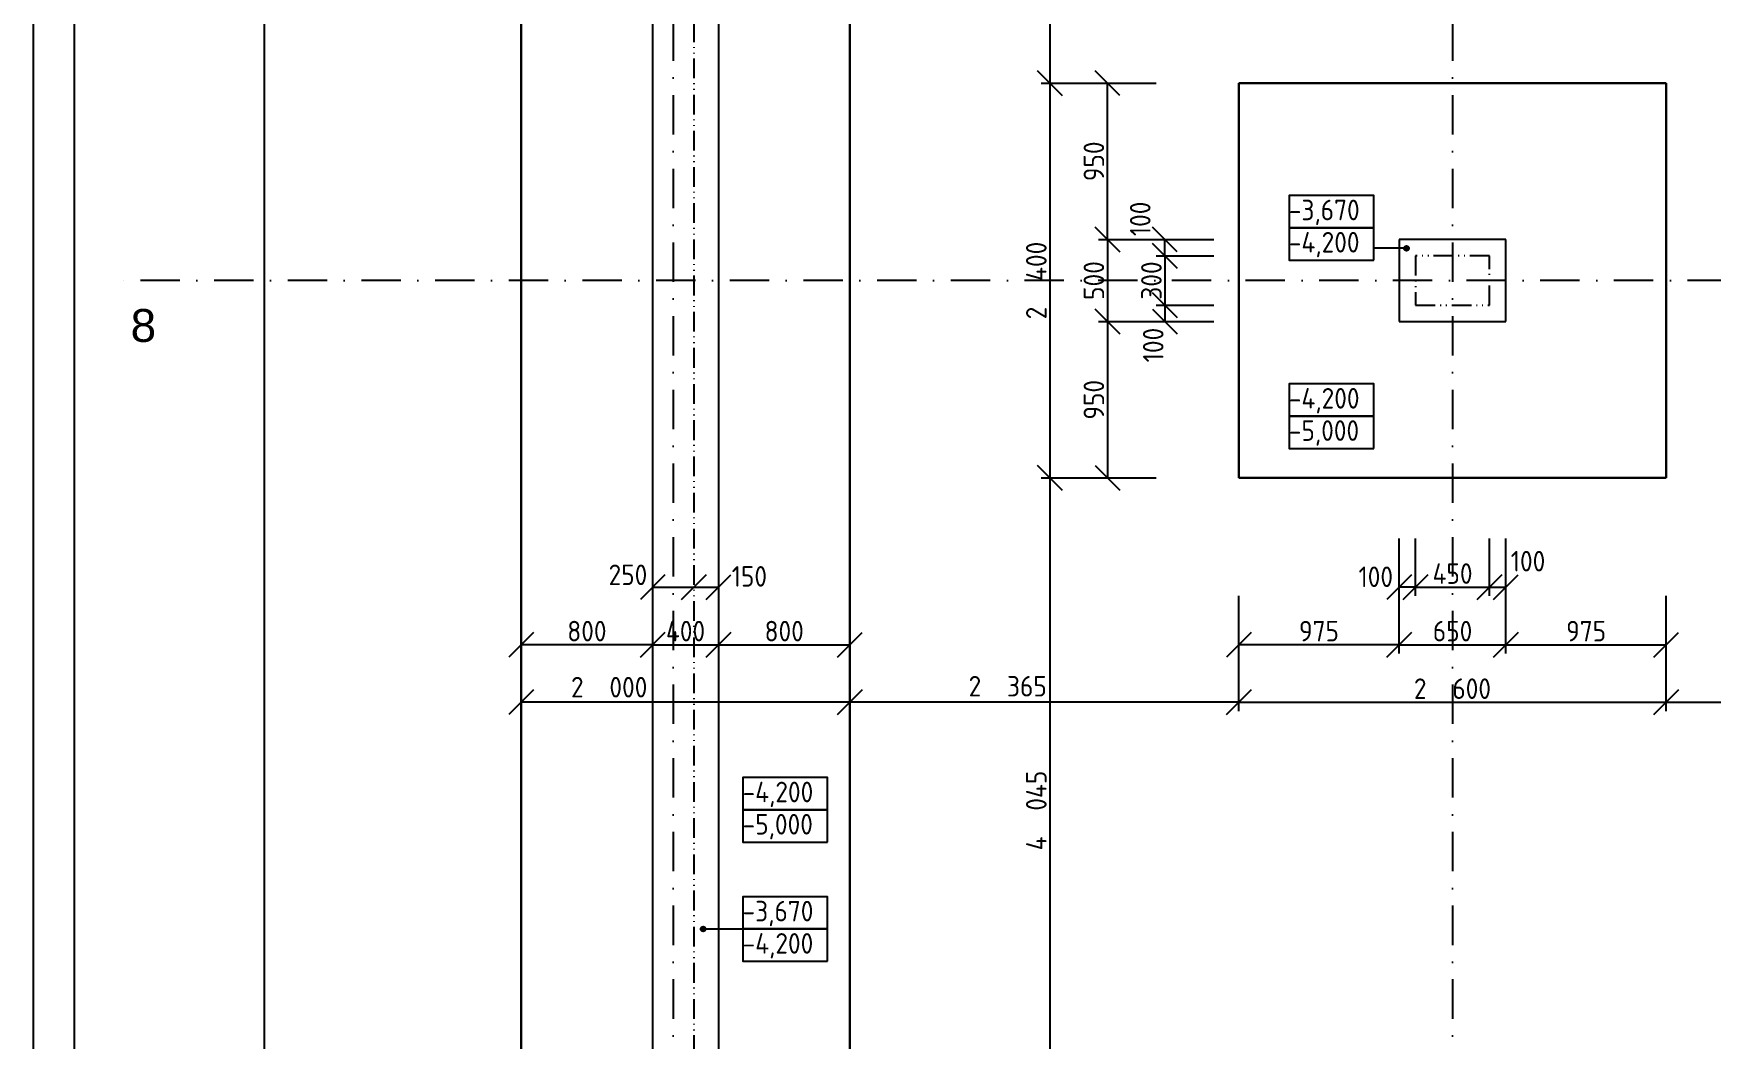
# Model space of a CAD drawing. Extents: x 4511820 to 5180432, y -1526536 to -944957.
# Drawn here: x 5092167 to 5102372, y -1464503 to -1458386 of the extents above; entities that cross this region are included whole.
import ezdxf

# ---------------------------------------------------------------- set-up
doc = ezdxf.new("R2010")
doc.units = 0
doc.header["$MEASUREMENT"] = 0
doc.linetypes.add('ACAD_ISO12W100', pattern=[22, 12, -3, 0.5, -3, 0.5, -3])
doc.linetypes.add('BODKOCIARKOVANA_3', pattern=[5.6, 3, -1.3, 0, -1.3])
doc.layers.get('0').update_dxf_attribs({"linetype": 'CONTINUOUS'})
doc.layers.get('Defpoints').update_dxf_attribs({"color": 61, "linetype": 'CONTINUOUS'})
for name, color, linetype in [('KÓTY', 4, 'CONTINUOUS'), ('MÚRY', 1, 'CONTINUOUS'), ('osi', 253, 'CONTINUOUS'), ('TENKÁ', 7, 'CONTINUOUS')]:
    doc.layers.add(name, color=color, linetype=linetype)
doc.styles.add('styl1', font='arial.ttf')
doc.styles.add('STYLE1', font='isocp.shx')
doc.dimstyles.new('STANDARD-50', dxfattribs={"dimtxt": 125, "dimasz": 150, "dimexe": 10, "dimexo": 200, "dimgap": 20, "dimtad": 1, "dimdsep": 46, "dimlunit": 6, "dimtxsty": 'STYLE1', "dimblk1": 'OBLIQUE', "dimblk2": 'OBLIQUE', "dimsah": 1, "dimcen": 2.5, "dimse1": 1, "dimse2": 1, "dimadec": 0, "dimazin": 0, "dimtfac": 1, "dimtmove": 1, "dimatfit": 3, "dimldrblk": 'OBLIQUE', "dimfxl": 1, "dimtolj": 1, "dimtzin": 0, "dimarcsym": 0})

# ---------------------------------------------------------------- blocks, each defined once
blk = doc.blocks.new('_OBLIQUE')
at = {"color": 0, "linetype": 'ByBlock'}
blk.add_line((-0.5, -0.5), (0.5, 0.5), dxfattribs=at)
blk = doc.blocks.new('*D37501')
at = {"layer": 'Defpoints', "color": 0}
for p in [(5099497, -1458688), (5098348, -1461088), (5099497, -1461088)]:
    blk.add_point(p, dxfattribs=at)
at = {"layer": 'KÓTY', "color": 0, "lineweight": -2}
blk.add_line((5098348, -1458688), (5098348, -1461088), dxfattribs=at)
at = {"layer": 'KÓTY', "color": 0, "linetype": 'ByBlock', "lineweight": -2, "xscale": 150, "yscale": 150, "zscale": 150}
for p, rotation in [((5098348, -1458688), 90), ((5098348, -1461088), 270)]:
    blk.add_blockref('_OBLIQUE', p, dxfattribs=dict(at, rotation=rotation))
at = {"layer": 'KÓTY', "color": 0, "insert": (5098266, -1459888), "char_height": 125, "attachment_point": 5, "rotation": 90, "style": 'STYLE1'}
blk.add_mtext('\\A1;2ﾠ400', dxfattribs=at)
blk = doc.blocks.new('*D37502')
at = {"layer": 'Defpoints', "color": 0}
for p in [(5099497, -1454668), (5098348, -1458688), (5099497, -1458688)]:
    blk.add_point(p, dxfattribs=at)
at = {"layer": 'KÓTY', "color": 0, "lineweight": -2}
blk.add_line((5098348, -1454668), (5098348, -1458688), dxfattribs=at)
at = {"layer": 'KÓTY', "color": 0, "linetype": 'ByBlock', "lineweight": -2, "xscale": 150, "yscale": 150, "zscale": 150}
for p, rotation in [((5098348, -1454668), 90), ((5098348, -1458688), 270)]:
    blk.add_blockref('_OBLIQUE', p, dxfattribs=dict(at, rotation=rotation))
at = {"layer": 'KÓTY', "color": 0, "insert": (5098266, -1456678), "char_height": 125, "attachment_point": 5, "rotation": 90, "style": 'STYLE1'}
blk.add_mtext('\\A1;4ﾠ020', dxfattribs=at)
blk = doc.blocks.new('*D37503')
at = {"layer": 'Defpoints', "color": 0}
for p in [(5098698.5, -1458688), (5100472.5, -1458688), (5100472.5, -1459638)]:
    blk.add_point(p, dxfattribs=at)
at = {"layer": 'KÓTY', "color": 0, "lineweight": -2}
blk.add_line((5098698.5, -1459638), (5098698.5, -1458688), dxfattribs=at)
at = {"layer": 'KÓTY', "color": 0, "linetype": 'ByBlock', "lineweight": -2, "xscale": 150, "yscale": 150, "zscale": 150}
for p, rotation in [((5098698.5, -1458688), 90), ((5098698.5, -1459638), 270)]:
    blk.add_blockref('_OBLIQUE', p, dxfattribs=dict(at, rotation=rotation))
at = {"layer": 'KÓTY', "color": 0, "insert": (5098616, -1459163), "char_height": 125, "attachment_point": 5, "rotation": 90, "style": 'STYLE1'}
blk.add_mtext('\\A1;950', dxfattribs=at)
blk = doc.blocks.new('*D37504')
at = {"layer": 'Defpoints', "color": 0}
for p in [(5100472.5, -1460138), (5098698.5, -1461088), (5100472.5, -1461088)]:
    blk.add_point(p, dxfattribs=at)
at = {"layer": 'KÓTY', "color": 0, "lineweight": -2}
blk.add_line((5098698.5, -1460138), (5098698.5, -1461088), dxfattribs=at)
at = {"layer": 'KÓTY', "color": 0, "linetype": 'ByBlock', "lineweight": -2, "xscale": 150, "yscale": 150, "zscale": 150}
for p, rotation in [((5098698.5, -1460138), 90), ((5098698.5, -1461088), 270)]:
    blk.add_blockref('_OBLIQUE', p, dxfattribs=dict(at, rotation=rotation))
at = {"layer": 'KÓTY', "color": 0, "insert": (5098616, -1460613), "char_height": 125, "attachment_point": 5, "rotation": 90, "style": 'STYLE1'}
blk.add_mtext('\\A1;950', dxfattribs=at)
blk = doc.blocks.new('*D37505')
at = {"layer": 'Defpoints', "color": 0}
for p in [(5100472.5, -1459638), (5098698.5, -1460138), (5100472.5, -1460138)]:
    blk.add_point(p, dxfattribs=at)
at = {"layer": 'KÓTY', "color": 0, "lineweight": -2}
blk.add_line((5098698.5, -1459638), (5098698.5, -1460138), dxfattribs=at)
at = {"layer": 'KÓTY', "color": 0, "linetype": 'ByBlock', "lineweight": -2, "xscale": 150, "yscale": 150, "zscale": 150}
for p, rotation in [((5098698.5, -1459638), 90), ((5098698.5, -1460138), 270)]:
    blk.add_blockref('_OBLIQUE', p, dxfattribs=dict(at, rotation=rotation))
at = {"layer": 'KÓTY', "color": 0, "insert": (5098616, -1459888), "char_height": 125, "attachment_point": 5, "rotation": 90, "style": 'STYLE1'}
blk.add_mtext('\\A1;500', dxfattribs=at)
blk = doc.blocks.new('*D37506')
at = {"layer": 'Defpoints', "color": 0}
for p in [(5100572.5, -1459738), (5099048.5, -1460038), (5100572.5, -1460038)]:
    blk.add_point(p, dxfattribs=at)
at = {"layer": 'KÓTY', "color": 0, "lineweight": -2}
blk.add_line((5099048.5, -1459738), (5099048.5, -1460038), dxfattribs=at)
at = {"layer": 'KÓTY', "color": 0, "linetype": 'ByBlock', "lineweight": -2, "xscale": 150, "yscale": 150, "zscale": 150}
for p, rotation in [((5099048.5, -1459738), 90), ((5099048.5, -1460038), 270)]:
    blk.add_blockref('_OBLIQUE', p, dxfattribs=dict(at, rotation=rotation))
at = {"layer": 'KÓTY', "color": 0, "insert": (5098966, -1459888), "char_height": 125, "attachment_point": 5, "rotation": 90, "style": 'STYLE1'}
blk.add_mtext('\\A1;300', dxfattribs=at)
blk = doc.blocks.new('*D37507')
at = {"layer": 'Defpoints', "color": 0}
for p in [(5099048.5, -1459638), (5100572.5, -1459638), (5100572.5, -1459738)]:
    blk.add_point(p, dxfattribs=at)
at = {"layer": 'KÓTY', "color": 0, "lineweight": -2}
blk.add_line((5099048.5, -1459738), (5099048.5, -1459638), dxfattribs=at)
at = {"layer": 'KÓTY', "color": 0, "linetype": 'ByBlock', "lineweight": -2, "xscale": 150, "yscale": 150, "zscale": 150}
for p, rotation in [((5099048.5, -1459638), 90), ((5099048.5, -1459738), 270)]:
    blk.add_blockref('_OBLIQUE', p, dxfattribs=dict(at, rotation=rotation))
at = {"layer": 'KÓTY', "color": 0, "insert": (5098898, -1459513), "char_height": 125, "attachment_point": 5, "rotation": 90, "style": 'STYLE1'}
blk.add_mtext('\\A1;100', dxfattribs=at)
blk = doc.blocks.new('*D37508')
at = {"layer": 'Defpoints', "color": 0}
for p in [(5100572.5, -1460038), (5099048.5, -1460138), (5100572.5, -1460138)]:
    blk.add_point(p, dxfattribs=at)
at = {"layer": 'KÓTY', "color": 0, "lineweight": -2}
blk.add_line((5099048.5, -1460038), (5099048.5, -1460138), dxfattribs=at)
at = {"layer": 'KÓTY', "color": 0, "linetype": 'ByBlock', "lineweight": -2, "xscale": 150, "yscale": 150, "zscale": 150}
for p, rotation in [((5099048.5, -1460038), 90), ((5099048.5, -1460138), 270)]:
    blk.add_blockref('_OBLIQUE', p, dxfattribs=dict(at, rotation=rotation))
at = {"layer": 'KÓTY', "color": 0, "insert": (5098977, -1460280.5), "char_height": 125, "attachment_point": 5, "rotation": 90, "style": 'STYLE1'}
blk.add_mtext('\\A1;100', dxfattribs=at)
blk = doc.blocks.new('*D37531')
at = {"layer": 'Defpoints', "color": 0}
for p in [(5099497.5, -1460238), (5100472.5, -1460238), (5099497.5, -1462102.5)]:
    blk.add_point(p, dxfattribs=at)
at = {"layer": 'KÓTY', "color": 0, "lineweight": -2}
blk.add_line((5100472.5, -1462102.5), (5099497.5, -1462102.5), dxfattribs=at)
at = {"layer": 'KÓTY', "color": 0, "linetype": 'ByBlock', "lineweight": -2, "xscale": 150, "yscale": 150, "zscale": 150, "rotation": 180}
blk.add_blockref('_OBLIQUE', (5099497.5, -1462102.5), dxfattribs=at)
at = {"layer": 'KÓTY', "color": 0, "linetype": 'ByBlock', "lineweight": -2, "xscale": 150, "yscale": 150, "zscale": 150}
blk.add_blockref('_OBLIQUE', (5100472.5, -1462102.5), dxfattribs=at)
at = {"layer": 'KÓTY', "color": 0, "insert": (5099985, -1462020), "char_height": 125, "attachment_point": 5, "style": 'STYLE1'}
blk.add_mtext('\\A1;975', dxfattribs=at)
blk = doc.blocks.new('*D37532')
at = {"layer": 'Defpoints', "color": 0}
for p in [(5100572.5, -1460138), (5101022.5, -1460138), (5101022.5, -1461752.5)]:
    blk.add_point(p, dxfattribs=at)
at = {"layer": 'KÓTY', "color": 0, "lineweight": -2}
blk.add_line((5100572.5, -1461752.5), (5101022.5, -1461752.5), dxfattribs=at)
at = {"layer": 'KÓTY', "color": 0, "linetype": 'ByBlock', "lineweight": -2, "xscale": 150, "yscale": 150, "zscale": 150, "rotation": 180}
blk.add_blockref('_OBLIQUE', (5100572.5, -1461752.5), dxfattribs=at)
at = {"layer": 'KÓTY', "color": 0, "linetype": 'ByBlock', "lineweight": -2, "xscale": 150, "yscale": 150, "zscale": 150}
blk.add_blockref('_OBLIQUE', (5101022.5, -1461752.5), dxfattribs=at)
at = {"layer": 'KÓTY', "color": 0, "insert": (5100797.5, -1461670), "char_height": 125, "attachment_point": 5, "style": 'STYLE1'}
blk.add_mtext('\\A1;450', dxfattribs=at)
blk = doc.blocks.new('*D37533')
at = {"layer": 'Defpoints', "color": 0}
for p in [(5100472.5, -1460238), (5101122.5, -1460238), (5101122.5, -1462102.5)]:
    blk.add_point(p, dxfattribs=at)
at = {"layer": 'KÓTY', "color": 0, "lineweight": -2}
blk.add_line((5100472.5, -1462102.5), (5101122.5, -1462102.5), dxfattribs=at)
at = {"layer": 'KÓTY', "color": 0, "linetype": 'ByBlock', "lineweight": -2, "xscale": 150, "yscale": 150, "zscale": 150, "rotation": 180}
blk.add_blockref('_OBLIQUE', (5100472.5, -1462102.5), dxfattribs=at)
at = {"layer": 'KÓTY', "color": 0, "linetype": 'ByBlock', "lineweight": -2, "xscale": 150, "yscale": 150, "zscale": 150}
blk.add_blockref('_OBLIQUE', (5101122.5, -1462102.5), dxfattribs=at)
at = {"layer": 'KÓTY', "color": 0, "insert": (5100797.5, -1462020), "char_height": 125, "attachment_point": 5, "style": 'STYLE1'}
blk.add_mtext('\\A1;650', dxfattribs=at)
blk = doc.blocks.new('*D37534')
at = {"layer": 'Defpoints', "color": 0}
for p in [(5101122.5, -1460238), (5102097.5, -1460238), (5102097.5, -1462102.5)]:
    blk.add_point(p, dxfattribs=at)
at = {"layer": 'KÓTY', "color": 0, "lineweight": -2}
blk.add_line((5101122.5, -1462102.5), (5102097.5, -1462102.5), dxfattribs=at)
at = {"layer": 'KÓTY', "color": 0, "linetype": 'ByBlock', "lineweight": -2, "xscale": 150, "yscale": 150, "zscale": 150, "rotation": 180}
blk.add_blockref('_OBLIQUE', (5101122.5, -1462102.5), dxfattribs=at)
at = {"layer": 'KÓTY', "color": 0, "linetype": 'ByBlock', "lineweight": -2, "xscale": 150, "yscale": 150, "zscale": 150}
blk.add_blockref('_OBLIQUE', (5102097.5, -1462102.5), dxfattribs=at)
at = {"layer": 'KÓTY', "color": 0, "insert": (5101610, -1462020), "char_height": 125, "attachment_point": 5, "style": 'STYLE1'}
blk.add_mtext('\\A1;975', dxfattribs=at)
blk = doc.blocks.new('*D37535')
at = {"layer": 'Defpoints', "color": 0}
for p in [(5101022.5, -1460138), (5101122.5, -1460138), (5101122.5, -1461752.5)]:
    blk.add_point(p, dxfattribs=at)
at = {"layer": 'KÓTY', "color": 0, "lineweight": -2}
blk.add_line((5101022.5, -1461752.5), (5101122.5, -1461752.5), dxfattribs=at)
at = {"layer": 'KÓTY', "color": 0, "linetype": 'ByBlock', "lineweight": -2, "xscale": 150, "yscale": 150, "zscale": 150, "rotation": 180}
blk.add_blockref('_OBLIQUE', (5101022.5, -1461752.5), dxfattribs=at)
at = {"layer": 'KÓTY', "color": 0, "linetype": 'ByBlock', "lineweight": -2, "xscale": 150, "yscale": 150, "zscale": 150}
blk.add_blockref('_OBLIQUE', (5101122.5, -1461752.5), dxfattribs=at)
at = {"layer": 'KÓTY', "color": 0, "insert": (5101256.5, -1461594.5), "char_height": 125, "attachment_point": 5, "style": 'STYLE1'}
blk.add_mtext('\\A1;100', dxfattribs=at)
blk = doc.blocks.new('*D37536')
at = {"layer": 'Defpoints', "color": 0}
for p in [(5100472.5, -1460138), (5100572.5, -1460138), (5100472.5, -1461752.5)]:
    blk.add_point(p, dxfattribs=at)
at = {"layer": 'KÓTY', "color": 0, "lineweight": -2}
blk.add_line((5100572.5, -1461752.5), (5100472.5, -1461752.5), dxfattribs=at)
at = {"layer": 'KÓTY', "color": 0, "linetype": 'ByBlock', "lineweight": -2, "xscale": 150, "yscale": 150, "zscale": 150, "rotation": 180}
blk.add_blockref('_OBLIQUE', (5100472.5, -1461752.5), dxfattribs=at)
at = {"layer": 'KÓTY', "color": 0, "linetype": 'ByBlock', "lineweight": -2, "xscale": 150, "yscale": 150, "zscale": 150}
blk.add_blockref('_OBLIQUE', (5100572.5, -1461752.5), dxfattribs=at)
at = {"layer": 'KÓTY', "color": 0, "insert": (5100330.5, -1461689.5), "char_height": 125, "attachment_point": 5, "style": 'STYLE1'}
blk.add_mtext('\\A1;100', dxfattribs=at)
blk = doc.blocks.new('*D37539')
at = {"layer": 'Defpoints', "color": 0}
for p in [(5103547, -1460988), (5102097, -1461088), (5103547, -1462453)]:
    blk.add_point(p, dxfattribs=at)
at = {"layer": 'KÓTY', "color": 0, "lineweight": -2}
blk.add_line((5102097, -1462453), (5103547, -1462453), dxfattribs=at)
at = {"layer": 'KÓTY', "color": 0, "linetype": 'ByBlock', "lineweight": -2, "xscale": 150, "yscale": 150, "zscale": 150, "rotation": 180}
blk.add_blockref('_OBLIQUE', (5102097, -1462453), dxfattribs=at)
at = {"layer": 'KÓTY', "color": 0, "linetype": 'ByBlock', "lineweight": -2, "xscale": 150, "yscale": 150, "zscale": 150}
blk.add_blockref('_OBLIQUE', (5103547, -1462453), dxfattribs=at)
at = {"layer": 'KÓTY', "color": 0, "insert": (5102822, -1462370), "char_height": 125, "attachment_point": 5, "style": 'STYLE1'}
blk.add_mtext('\\A1;1ﾠ450', dxfattribs=at)
blk = doc.blocks.new('*D37542')
at = {"layer": 'Defpoints', "color": 0}
for p in [(5097132, -1461088), (5099497, -1461088), (5097132, -1462453)]:
    blk.add_point(p, dxfattribs=at)
at = {"layer": 'KÓTY', "color": 0, "lineweight": -2}
blk.add_line((5099497, -1462453), (5097132, -1462453), dxfattribs=at)
at = {"layer": 'KÓTY', "color": 0, "linetype": 'ByBlock', "lineweight": -2, "xscale": 150, "yscale": 150, "zscale": 150, "rotation": 180}
blk.add_blockref('_OBLIQUE', (5097132, -1462453), dxfattribs=at)
at = {"layer": 'KÓTY', "color": 0, "linetype": 'ByBlock', "lineweight": -2, "xscale": 150, "yscale": 150, "zscale": 150}
blk.add_blockref('_OBLIQUE', (5099497, -1462453), dxfattribs=at)
at = {"layer": 'KÓTY', "color": 0, "insert": (5098092, -1462355), "char_height": 125, "attachment_point": 5, "style": 'STYLE1'}
blk.add_mtext('\\A1;2ﾠ365', dxfattribs=at)
blk = doc.blocks.new('*D37543')
at = {"layer": 'Defpoints', "color": 0}
for p in [(5095132, -1459888), (5097132, -1459888), (5095132, -1462453)]:
    blk.add_point(p, dxfattribs=at)
at = {"layer": 'KÓTY', "color": 0, "lineweight": -2}
blk.add_line((5097132, -1462453), (5095132, -1462453), dxfattribs=at)
at = {"layer": 'KÓTY', "color": 0, "linetype": 'ByBlock', "lineweight": -2, "xscale": 150, "yscale": 150, "zscale": 150, "rotation": 180}
blk.add_blockref('_OBLIQUE', (5095132, -1462453), dxfattribs=at)
at = {"layer": 'KÓTY', "color": 0, "linetype": 'ByBlock', "lineweight": -2, "xscale": 150, "yscale": 150, "zscale": 150}
blk.add_blockref('_OBLIQUE', (5097132, -1462453), dxfattribs=at)
at = {"layer": 'KÓTY', "color": 0, "insert": (5095668, -1462361), "char_height": 125, "attachment_point": 5, "style": 'STYLE1'}
blk.add_mtext('\\A1;2ﾠ000', dxfattribs=at)
blk = doc.blocks.new('*D37544')
at = {"layer": 'Defpoints', "color": 0}
for p in [(5099497, -1461088), (5102097, -1461088), (5102097, -1462453)]:
    blk.add_point(p, dxfattribs=at)
at = {"layer": 'KÓTY', "color": 0, "lineweight": -2}
blk.add_line((5099497, -1462453), (5102097, -1462453), dxfattribs=at)
at = {"layer": 'KÓTY', "color": 0, "linetype": 'ByBlock', "lineweight": -2, "xscale": 150, "yscale": 150, "zscale": 150, "rotation": 180}
blk.add_blockref('_OBLIQUE', (5099497, -1462453), dxfattribs=at)
at = {"layer": 'KÓTY', "color": 0, "linetype": 'ByBlock', "lineweight": -2, "xscale": 150, "yscale": 150, "zscale": 150}
blk.add_blockref('_OBLIQUE', (5102097, -1462453), dxfattribs=at)
at = {"layer": 'KÓTY', "color": 0, "insert": (5100797, -1462370), "char_height": 125, "attachment_point": 5, "style": 'STYLE1'}
blk.add_mtext('\\A1;2ﾠ600', dxfattribs=at)
blk = doc.blocks.new('*D37545')
at = {"layer": 'Defpoints', "color": 0}
for p in [(5099497, -1461088), (5098348, -1465133), (5099547, -1465133)]:
    blk.add_point(p, dxfattribs=at)
at = {"layer": 'KÓTY', "color": 0, "lineweight": -2}
blk.add_line((5098348, -1461088), (5098348, -1465133), dxfattribs=at)
at = {"layer": 'KÓTY', "color": 0, "linetype": 'ByBlock', "lineweight": -2, "xscale": 150, "yscale": 150, "zscale": 150}
for p, rotation in [((5098348, -1461088), 90), ((5098348, -1465133), 270)]:
    blk.add_blockref('_OBLIQUE', p, dxfattribs=dict(at, rotation=rotation))
at = {"layer": 'KÓTY', "color": 0, "insert": (5098266, -1463111), "char_height": 125, "attachment_point": 5, "rotation": 90, "style": 'STYLE1'}
blk.add_mtext('\\A1;4ﾠ045', dxfattribs=at)
blk = doc.blocks.new('*D37584')
at = {"layer": 'Defpoints', "color": 0}
for p in [(5096332.5, -1462102.5), (5095932.5, -1462452.5), (5096332.5, -1462452.5)]:
    blk.add_point(p, dxfattribs=at)
at = {"layer": 'KÓTY', "color": 0, "lineweight": -2}
blk.add_line((5095932.5, -1462102.5), (5096332.5, -1462102.5), dxfattribs=at)
at = {"layer": 'KÓTY', "color": 0, "linetype": 'ByBlock', "lineweight": -2, "xscale": 150, "yscale": 150, "zscale": 150, "rotation": 180}
blk.add_blockref('_OBLIQUE', (5095932.5, -1462102.5), dxfattribs=at)
at = {"layer": 'KÓTY', "color": 0, "linetype": 'ByBlock', "lineweight": -2, "xscale": 150, "yscale": 150, "zscale": 150}
blk.add_blockref('_OBLIQUE', (5096332.5, -1462102.5), dxfattribs=at)
at = {"layer": 'KÓTY', "color": 0, "insert": (5096132.5, -1462020), "char_height": 125, "attachment_point": 5, "style": 'STYLE1'}
blk.add_mtext('\\A1;400', dxfattribs=at)
blk = doc.blocks.new('*D37585')
at = {"layer": 'Defpoints', "color": 0}
for p in [(5096332.5, -1462102.5), (5097132.5, -1462102.5), (5097132.5, -1462102.5)]:
    blk.add_point(p, dxfattribs=at)
at = {"layer": 'KÓTY', "color": 0, "lineweight": -2}
blk.add_line((5096332.5, -1462102.5), (5097132.5, -1462102.5), dxfattribs=at)
at = {"layer": 'KÓTY', "color": 0, "linetype": 'ByBlock', "lineweight": -2, "xscale": 150, "yscale": 150, "zscale": 150, "rotation": 180}
blk.add_blockref('_OBLIQUE', (5096332.5, -1462102.5), dxfattribs=at)
at = {"layer": 'KÓTY', "color": 0, "linetype": 'ByBlock', "lineweight": -2, "xscale": 150, "yscale": 150, "zscale": 150}
blk.add_blockref('_OBLIQUE', (5097132.5, -1462102.5), dxfattribs=at)
at = {"layer": 'KÓTY', "color": 0, "insert": (5096732.5, -1462020), "char_height": 125, "attachment_point": 5, "style": 'STYLE1'}
blk.add_mtext('\\A1;800', dxfattribs=at)
blk = doc.blocks.new('*D37586')
at = {"layer": 'Defpoints', "color": 0}
for p in [(5095132.5, -1462102.5), (5095132.5, -1462102.5), (5095932.5, -1462102.5)]:
    blk.add_point(p, dxfattribs=at)
at = {"layer": 'KÓTY', "color": 0, "lineweight": -2}
blk.add_line((5095932.5, -1462102.5), (5095132.5, -1462102.5), dxfattribs=at)
at = {"layer": 'KÓTY', "color": 0, "linetype": 'ByBlock', "lineweight": -2, "xscale": 150, "yscale": 150, "zscale": 150, "rotation": 180}
blk.add_blockref('_OBLIQUE', (5095132.5, -1462102.5), dxfattribs=at)
at = {"layer": 'KÓTY', "color": 0, "linetype": 'ByBlock', "lineweight": -2, "xscale": 150, "yscale": 150, "zscale": 150}
blk.add_blockref('_OBLIQUE', (5095932.5, -1462102.5), dxfattribs=at)
at = {"layer": 'KÓTY', "color": 0, "insert": (5095532.5, -1462020), "char_height": 125, "attachment_point": 5, "style": 'STYLE1'}
blk.add_mtext('\\A1;800', dxfattribs=at)
blk = doc.blocks.new('*D37587')
at = {"layer": 'Defpoints', "color": 0}
for p in [(5096182.5, -1461752.5), (5095932.5, -1462102.5), (5096182.5, -1462102.5)]:
    blk.add_point(p, dxfattribs=at)
at = {"layer": 'KÓTY', "color": 0, "lineweight": -2}
blk.add_line((5095932.5, -1461752.5), (5096182.5, -1461752.5), dxfattribs=at)
at = {"layer": 'KÓTY', "color": 0, "linetype": 'ByBlock', "lineweight": -2, "xscale": 150, "yscale": 150, "zscale": 150, "rotation": 180}
blk.add_blockref('_OBLIQUE', (5095932.5, -1461752.5), dxfattribs=at)
at = {"layer": 'KÓTY', "color": 0, "linetype": 'ByBlock', "lineweight": -2, "xscale": 150, "yscale": 150, "zscale": 150}
blk.add_blockref('_OBLIQUE', (5096182.5, -1461752.5), dxfattribs=at)
at = {"layer": 'KÓTY', "color": 0, "insert": (5095782, -1461677.5), "char_height": 125, "attachment_point": 5, "style": 'STYLE1'}
blk.add_mtext('\\A1;250', dxfattribs=at)
blk = doc.blocks.new('*D37588')
at = {"layer": 'Defpoints', "color": 0}
for p in [(5096182.5, -1461752.5), (5096332.5, -1461752.5), (5096332.5, -1461752.5)]:
    blk.add_point(p, dxfattribs=at)
at = {"layer": 'KÓTY', "color": 0, "lineweight": -2}
blk.add_line((5096182.5, -1461752.5), (5096332.5, -1461752.5), dxfattribs=at)
at = {"layer": 'KÓTY', "color": 0, "linetype": 'ByBlock', "lineweight": -2, "xscale": 150, "yscale": 150, "zscale": 150, "rotation": 180}
blk.add_blockref('_OBLIQUE', (5096182.5, -1461752.5), dxfattribs=at)
at = {"layer": 'KÓTY', "color": 0, "linetype": 'ByBlock', "lineweight": -2, "xscale": 150, "yscale": 150, "zscale": 150}
blk.add_blockref('_OBLIQUE', (5096332.5, -1461752.5), dxfattribs=at)
at = {"layer": 'KÓTY', "color": 0, "insert": (5096520.5, -1461687), "char_height": 125, "attachment_point": 5, "style": 'STYLE1'}
blk.add_mtext('\\A1;150', dxfattribs=at)
blk = doc.blocks.new('*D55220')
at = {"layer": 'Defpoints', "color": 0}
for p in [(5093571, -1439318), (5095932, -1439318), (5095932, -1466408)]:
    blk.add_point(p, dxfattribs=at)
at = {"layer": 'KÓTY', "color": 0, "lineweight": -2}
blk.add_line((5093571, -1466408), (5093571, -1439318), dxfattribs=at)
at = {"layer": 'KÓTY', "color": 0, "linetype": 'ByBlock', "lineweight": -2, "xscale": 150, "yscale": 150, "zscale": 150}
for p, rotation in [((5093571, -1439318), 90), ((5093571, -1466408), 270)]:
    blk.add_blockref('_OBLIQUE', p, dxfattribs=dict(at, rotation=rotation))
at = {"layer": 'KÓTY', "color": 0, "insert": (5093489, -1452863), "char_height": 125, "attachment_point": 5, "rotation": 90, "style": 'STYLE1'}
blk.add_mtext('\\A1;27ﾠ090', dxfattribs=at)

msp = doc.modelspace()

# ---------------------------------------------------------------- hatches: boundary and pattern name
at = {"layer": 'KÓTY', "ltscale": 0.25}
for points in [[(5100502, -1459692, 1), (5100532, -1459692, 1)], [(5096239.5, -1463846.25, -1), (5096239.5, -1463816.25, -1)]]:
    msp.add_hatch(color=256, dxfattribs=at).paths.add_polyline_path(points)

# ---------------------------------------------------------------- linework, layer by layer
at = {"layer": 'KÓTY'}
for p, q in [((5098295.097, -1458688), (5098645.097, -1458688)), ((5098645.097, -1458688), (5098995.097, -1458688)), ((5098645.097, -1459638), (5098995.097, -1459638)), ((5098995.097, -1459638), (5099345.097, -1459638)), ((5098995.097, -1459738), (5099345.097, -1459738)), ((5100517, -1459692), (5100317.816, -1459692)), ((5098995.097, -1460038), (5099345.097, -1460038)), ((5098645.097, -1460138), (5098995.097, -1460138)), ((5098995.097, -1460138), (5099345.097, -1460138)), ((5098295.097, -1461088), (5098645.097, -1461088)), ((5098645.097, -1461088), (5098995.097, -1461088)), ((5100472.5, -1461805.903), (5100472.5, -1461455.903)), ((5100572.5, -1461805.903), (5100572.5, -1461455.903)), ((5101022.5, -1461805.903), (5101022.5, -1461455.903)), ((5101122.5, -1461805.903), (5101122.5, -1461455.903)), ((5099497.5, -1462155.903), (5099497.5, -1461805.903)), ((5100472.5, -1462155.903), (5100472.5, -1461805.903)), ((5101122.5, -1462155.903), (5101122.5, -1461805.903)), ((5102097.5, -1462155.903), (5102097.5, -1461805.903)), ((5099497.5, -1462505.903), (5099497.5, -1462155.903)), ((5102097.5, -1462505.903), (5102097.5, -1462155.903)), ((5096224.5, -1463831.25), (5096480.684, -1463831.25))]:
    msp.add_line(p, q, dxfattribs=at)
at = {"layer": 'KÓTY', "ltscale": 0.25}
for centre in [(5100517, -1459692), (5096239.5, -1463831.25)]:
    msp.add_circle(centre, 15, dxfattribs=at)
at = {"layer": 'MÚRY', "linetype": 'Continuous', "lineweight": 30}
for p, q in [((5095132.5, -1439318), (5095132.5, -1467812.5)), ((5097132.5, -1441118), (5097132.5, -1467812.5)), ((5099497.5, -1461088), (5099497.5, -1458688)), ((5099497.5, -1458688), (5102097.5, -1458688)), ((5102097.5, -1461088), (5102097.5, -1458688)), ((5099497.5, -1461088), (5102097.5, -1461088))]:
    msp.add_line(p, q, dxfattribs=at)
at = {"layer": 'osi', "linetype": 'BODKOCIARKOVANA_3', "ltscale": 80}
for p, q in [((5096057.5, -1437250.906), (5096057.5, -1469218.809)), ((5100797.5, -1437250.906), (5100797.5, -1469178.809)), ((5158927.164, -1459888), (5092648, -1459888))]:
    msp.add_line(p, q, dxfattribs=at)
at = {"layer": 'TENKÁ', "color": 7}
for p, q in [((5092166.96, -1469935.424), (5092166.96, -1436577.046)), ((5092416.96, -1469685.424), (5092416.96, -1436827.046))]:
    msp.add_line(p, q, dxfattribs=at)
at = {"layer": 'TENKÁ', "linetype": 'Continuous', "lineweight": 25}
for p, q in [((5095932.5, -1466458), (5095932.5, -1440018)), ((5096332.5, -1444256.016), (5096332.5, -1466458)), ((5101122.5, -1459638), (5100472.5, -1459638)), ((5100472.5, -1459638), (5100472.5, -1460138)), ((5101122.5, -1460138), (5101122.5, -1459638)), ((5100472.5, -1460138), (5101122.5, -1460138))]:
    msp.add_line(p, q, dxfattribs=at)
at = {"layer": 'TENKÁ', "color": 40, "linetype": 'ACAD_ISO12W100', "ltscale": 10}
msp.add_line((5096182.5, -1444018), (5096182.5, -1466408), dxfattribs=at)
at = {"layer": 'TENKÁ', "ltscale": 0.25}
for points in [[(5100317.816, -1459567.5), (5100317.816, -1459371.25), (5099803.184, -1459371.25), (5099803.184, -1459567.5)], [(5100317.816, -1459763.75), (5100317.816, -1459567.5), (5099803.184, -1459567.5), (5099803.184, -1459763.75)], [(5100317.816, -1460712.75), (5100317.816, -1460516.5), (5099803.184, -1460516.5), (5099803.184, -1460712.75)], [(5100317.816, -1460909), (5100317.816, -1460712.75), (5099803.184, -1460712.75), (5099803.184, -1460909)], [(5096995.316, -1463106.802), (5096995.316, -1462910.552), (5096480.684, -1462910.552), (5096480.684, -1463106.802)], [(5096995.316, -1463303.052), (5096995.316, -1463106.802), (5096480.684, -1463106.802), (5096480.684, -1463303.052)], [(5096995.316, -1463831.25), (5096995.316, -1463635), (5096480.684, -1463635), (5096480.684, -1463831.25)], [(5096995.316, -1464027.5), (5096995.316, -1463831.25), (5096480.684, -1463831.25), (5096480.684, -1464027.5)]]:
    msp.add_lwpolyline(points, close=True, dxfattribs=at)
at = {"layer": 'TENKÁ', "color": 40, "linetype": 'ACAD_ISO12W100', "ltscale": 10}
msp.add_lwpolyline([(5101022.5, -1459738), (5100572.5, -1459738), (5100572.5, -1460038), (5101022.5, -1460038)], close=True, dxfattribs=at)

# ---------------------------------------------------------------- texts
at = {"layer": 'TENKÁ', "ltscale": 0.25}
for s, height, style, p in [('-3,670', 125, 'STYLE1', (5099802.073, -1459521.451)), ('-4,200', 125, 'STYLE1', (5099802.073, -1459717.701)), ('8', 200, 'styl1', (5092757.144, -1460261.269)), ('-4,200', 125, 'STYLE1', (5099802.073, -1460666.701)), ('-5,000', 125, 'STYLE1', (5099802.073, -1460862.951)), ('-4,200', 125, 'STYLE1', (5096479.573, -1463060.753)), ('-5,000', 125, 'STYLE1', (5096479.573, -1463257.003)), ('-3,670', 125, 'STYLE1', (5096479.573, -1463785.201)), ('-4,200', 125, 'STYLE1', (5096479.573, -1463981.451))]:
    msp.add_text(s, height=height, dxfattribs=dict(at, style=style)).set_placement(p)

# ---------------------------------------------------------------- dimensions: what is measured, and where the dimension line sits
at = {"layer": 'KÓTY'}
for base, p1, p2, picture, middle in [((5093571.135, -1439318), (5095932.5, -1466408), (5095932.5, -1439318), '*D55220', (5093488.592, -1452863)), ((5098348.5, -1458688), (5099497.5, -1454668), (5099497.5, -1458688), '*D37502', (5098265.957, -1456678)), ((5098348.5, -1461088), (5099497.5, -1458688), (5099497.5, -1461088), '*D37501', (5098265.957, -1459888)), ((5098698.5, -1458688), (5100472.5, -1459638), (5100472.5, -1458688), '*D37503', (5098616, -1459163)), ((5098698.5, -1460138), (5100472.5, -1459638), (5100472.5, -1460138), '*D37505', (5098616, -1459888)), ((5099048.5, -1460038), (5100572.5, -1459738), (5100572.5, -1460038), '*D37506', (5098966, -1459888)), ((5098698.5, -1461088), (5100472.5, -1460138), (5100472.5, -1461088), '*D37504', (5098616, -1460613)), ((5098348.5, -1465133), (5099497.5, -1461088), (5099547.5, -1465133), '*D37545', (5098265.957, -1463110.5))]:
    dim = msp.add_linear_dim(base=base, p1=p1, p2=p2, angle=90, dimstyle='STANDARD-50', override={"dimtxsty": 'STYLE1', "dimldrblk": 'OBLIQUE'}, dxfattribs=at)
    dim.commit()
    dim.dimension.update_dxf_attribs({"geometry": picture, "text_midpoint": middle})
for base, p1, p2, picture, middle in [((5099048.5, -1459638), (5100572.5, -1459738), (5100572.5, -1459638), '*D37507', (5098980.5, -1459513)), ((5099048.5, -1460138), (5100572.5, -1460038), (5100572.5, -1460138), '*D37508', (5099059.5, -1460280.5))]:
    dim = msp.add_linear_dim(base=base, p1=p1, p2=p2, angle=90, dimstyle='STANDARD-50', override={"dimtxsty": 'STYLE1', "dimldrblk": 'OBLIQUE'}, dxfattribs=at)
    dim.commit()
    dim.dimension.update_dxf_attribs({"geometry": picture, "text_midpoint": middle, "dimtype": 160})
for base, p1, p2, picture, middle in [((5095132.5, -1462452.5), (5097132.5, -1459888), (5095132.5, -1459888), '*D37543', (5095668.5, -1462443.5)), ((5100472.5, -1461752.5), (5100572.5, -1460138), (5100472.5, -1460138), '*D37536', (5100330.5, -1461772)), ((5101122.5, -1461752.5), (5101022.5, -1460138), (5101122.5, -1460138), '*D37535', (5101256.5, -1461677)), ((5097132.5, -1462452.5), (5099497.5, -1461088), (5097132.5, -1461088), '*D37542', (5098092.5, -1462437.5)), ((5096182.5, -1461752.5), (5095932.5, -1462102.5), (5096182.5, -1462102.5), '*D37587', (5095782, -1461760)), ((5096332.5, -1461752.5), (5096182.5, -1461752.5), (5096332.5, -1461752.5), '*D37588', (5096520.5, -1461769.5))]:
    dim = msp.add_linear_dim(base=base, p1=p1, p2=p2, dimstyle='STANDARD-50', override={"dimtxsty": 'STYLE1', "dimldrblk": 'OBLIQUE'}, dxfattribs=at)
    dim.commit()
    dim.dimension.update_dxf_attribs({"geometry": picture, "text_midpoint": middle, "dimtype": 160})
for base, p1, p2, picture, middle in [((5101022.5, -1461752.5), (5100572.5, -1460138), (5101022.5, -1460138), '*D37532', (5100797.5, -1461670)), ((5099497.5, -1462102.5), (5100472.5, -1460238), (5099497.5, -1460238), '*D37531', (5099985, -1462020)), ((5101122.5, -1462102.5), (5100472.5, -1460238), (5101122.5, -1460238), '*D37533', (5100797.5, -1462020)), ((5102097.5, -1462102.5), (5101122.5, -1460238), (5102097.5, -1460238), '*D37534', (5101610, -1462020)), ((5103547.5, -1462452.5), (5102097.5, -1461088), (5103547.5, -1460988), '*D37539', (5102822.5, -1462369.957)), ((5102097.5, -1462452.5), (5099497.5, -1461088), (5102097.5, -1461088), '*D37544', (5100797.5, -1462369.957)), ((5095132.5, -1462102.5), (5095932.5, -1462102.5), (5095132.5, -1462102.5), '*D37586', (5095532.5, -1462020)), ((5096332.5, -1462102.5), (5095932.5, -1462452.5), (5096332.5, -1462452.5), '*D37584', (5096132.5, -1462020)), ((5097132.5, -1462102.5), (5096332.5, -1462102.5), (5097132.5, -1462102.5), '*D37585', (5096732.5, -1462020))]:
    dim = msp.add_linear_dim(base=base, p1=p1, p2=p2, dimstyle='STANDARD-50', override={"dimtxsty": 'STYLE1', "dimldrblk": 'OBLIQUE'}, dxfattribs=at)
    dim.commit()
    dim.dimension.update_dxf_attribs({"geometry": picture, "text_midpoint": middle})

doc.saveas('drawing.dxf')
